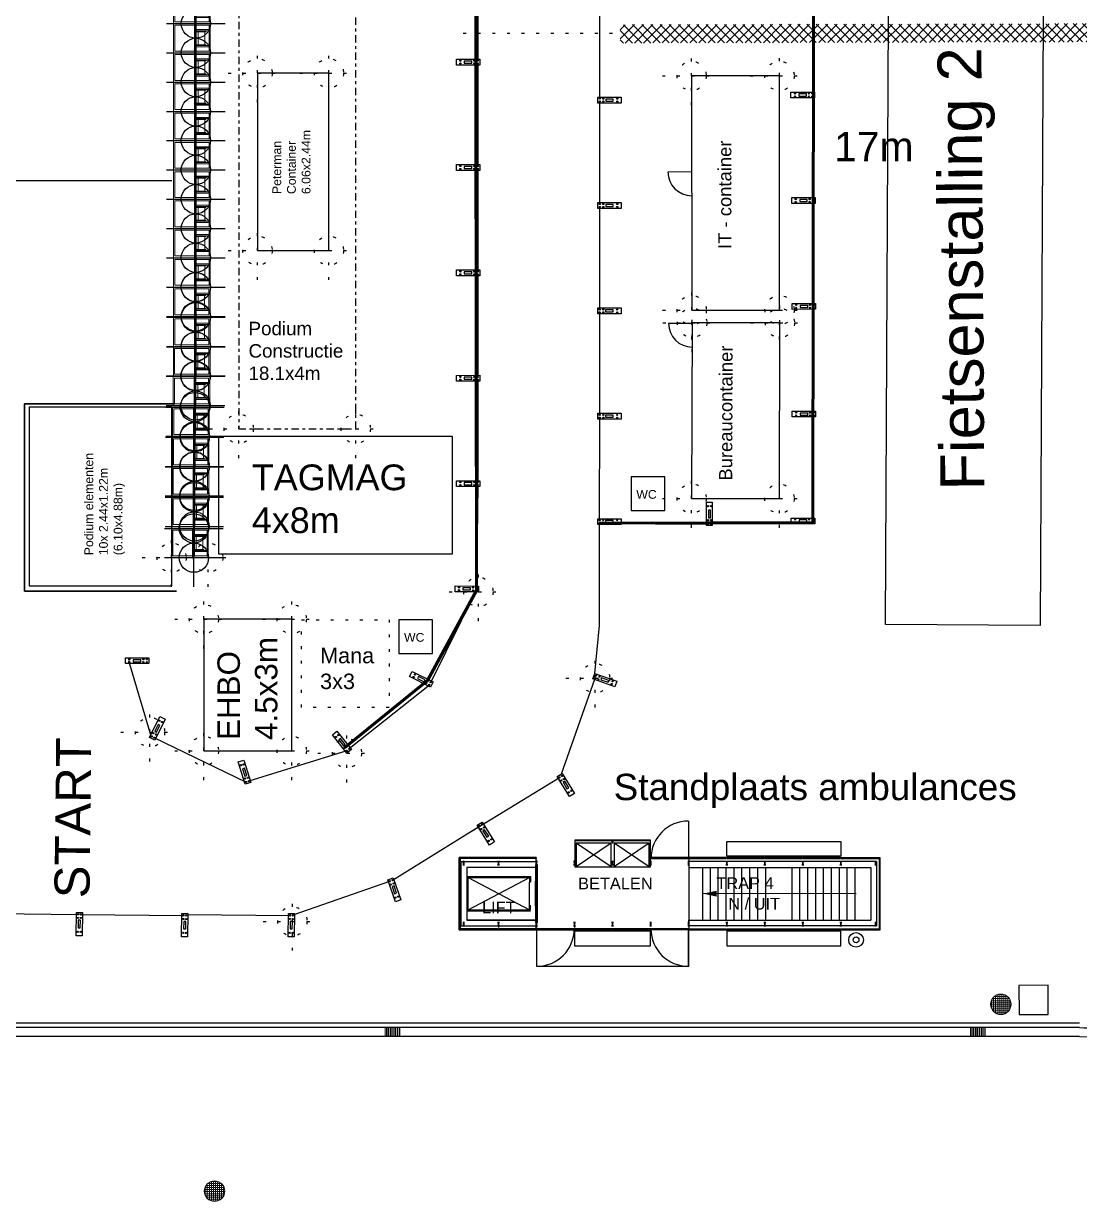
# Model space of a CAD drawing. Header units: metres. Extents: x -30504 to 105656, y -14907 to 193632.
# Drawn here: x 1599.19 to 1635.27, y 365.39 to 405.62 of the extents above; entities that cross this region are included whole.
import ezdxf

# ---------------------------------------------------------------- set-up
doc = ezdxf.new("R2010")
doc.units = ezdxf.units.M
doc.header["$PDMODE"] = 34
doc.header["$PDSIZE"] = -2.5
doc.linetypes.add('BATTING', pattern=[0.4001, 0.0001, -0.1, -0.2, -0.1])
doc.linetypes.add('DASHDOT2', pattern=[0.5, 0.25, -0.125, 0, -0.125])
for name, color, linetype in [('2-riolering-straatkolk', 7, 'Continuous'), ('2-TEKST', 7, 'Continuous'), ('2-TOEGANGEN1', 7, 'Continuous'), ('2_MET_HERRAS_BACHE', 3, 'Continuous'), ('A-01-_Layout', 7, 'Continuous'), ('Bureau-units', 30, 'Continuous'), ('Crash Barriers', 44, 'Continuous'), ('MB-smartpoints 2D', 2, 'Continuous'), ('OA-lifthuis-trappen', 7, 'Continuous'), ('OA-vuilbakken', 7, 'Continuous'), ('Podium en layher', 234, 'Continuous'), ('Sanitair', 132, 'Continuous'), ('Tekst', 7, 'Continuous'), ('Tribunes', 179, 'Continuous'), ('Truss', 196, 'Continuous'), ('UITZETTEN', 54, 'Continuous'), ('VM-licht grijs', 151, 'Continuous'), ('VUILBAK', 3, 'Continuous'), ('Zwart', 250, 'Continuous')]:
    doc.layers.add(name, color=color, linetype=linetype)
for name, color, linetype, lineweight in [('Heras', 204, 'Continuous', 35), ('Lichtgrijs', 254, 'Continuous', 9), ('MB-outline 2D', 7, 'Continuous', 5), ('Nadar', 200, 'Continuous', 30)]:
    doc.layers.add(name, color=color, linetype=linetype, lineweight=lineweight)
doc.layers.add('Plooitenten', color=7, linetype='Continuous', true_color=0xb53f7d)
doc.styles.get("Standard").update_dxf_attribs({"font": 'arial.ttf'})

# ---------------------------------------------------------------- blocks, each defined once
blk = doc.blocks.new('vuilbak')
at = {"layer": 'OA-vuilbakken', "ltscale": 100}
for radius in [0.025, 0.01]:
    blk.add_circle((0, 0), radius, dxfattribs=at)
blk = doc.blocks.new('HERRAS_BACHE')
at = {"layer": '2_MET_HERRAS_BACHE'}
for p, q in [((104131782, 193256129), (104134959, 193254662)), ((104134607, 193254018), (104134942, 193254744)), ((104135124, 193254660), (104134789, 193253934)), ((104134942, 193254744), (104135124, 193254660)), ((104134888, 193254472), (104134779, 193254236)), ((104134779, 193254236), (104134843, 193254206)), ((104134843, 193254206), (104134952, 193254443)), ((104134952, 193254443), (104134888, 193254472)), ((104134789, 193253934), (104134607, 193254018))]:
    blk.add_line(p, q, dxfattribs=at)
for centre in [(104134908, 193254551), (104134959, 193254662), (104134999, 193254509), (104135050, 193254620), (104134709, 193254120), (104134800, 193254078)]:
    blk.add_circle(centre, 21, dxfattribs=at)
blk = doc.blocks.new('B100000')
at = {"layer": 'MB-outline 2D'}
for p, q in [((60, 46), (0, 46)), ((940, 46), (1000, 46)), ((60, -12), (0, -12)), ((722, -75), (278, -75)), ((722, -300), (278, -300)), ((940, -12), (1000, -12)), ((248, -448), (752, -448))]:
    blk.add_line(p, q, dxfattribs=at)
for points in [[(0, -488), (1000, -488), (1000, 762), (0, 762)], [(940, 46), (940, 722), (60, 722), (60, 46)]]:
    blk.add_lwpolyline(points, close=True, dxfattribs=at)
for points in [[(792, -448), (940, -448), (940, -12), (60, -12), (60, -448), (208, -448)], [(208, -12), (208, -482), (248, -482), (248, -12)], [(278, -12), (278, -335), (248, -335)], [(722, -12), (722, -335), (752, -335)], [(792, -12), (792, -482), (752, -482), (752, -12)]]:
    blk.add_lwpolyline(points, dxfattribs=at)
at = {"layer": 'MB-smartpoints 2D'}
for p in [(0, 0), (1000, 0)]:
    blk.add_point(p, dxfattribs=at)

msp = doc.modelspace()

# ---------------------------------------------------------------- hatches: boundary and pattern name
at = {"layer": '2-riolering-straatkolk', "ltscale": 2}
h = msp.add_hatch(dxfattribs=at)
h.set_pattern_fill('LINE', color=256, scale=0.02, angle=90, style=0)
h.set_pattern_definition([(89.99998, (1667.544225, 306.669376), (-0.0635, 2e-08), [])])
h.paths.add_polyline_path([(1611.553, 371.024), (1612.053, 371.024), (1612.053, 371.324), (1611.553, 371.324)])
h = msp.add_hatch(dxfattribs=at)
h.set_pattern_fill('LINE', color=256, scale=0.02, angle=90, style=0)
h.set_pattern_definition([(89.99998, (1687.544225, 306.66937), (-0.0635, 2e-08), [])])
h.paths.add_polyline_path([(1631.553, 371.024), (1632.053, 371.024), (1632.053, 371.324), (1631.553, 371.324)])
at = {"layer": 'Lichtgrijs'}
h = msp.add_hatch(dxfattribs=at)
h.set_pattern_fill('ANGLE', color=256, scale=0.01, style=0)
h.set_pattern_definition([(0.008657, (1410.84201, 371.094135), (-1.0553e-05, 0.06985), [0.0508, -0.01905]), (90.008657, (1410.84201, 371.094135), (-0.06985, -1.0553e-05), [0.0508, -0.01905])])
h.paths.add_polyline_path([(1632.235, 372.121, 1), (1632.935, 372.121, 1)])
h = msp.add_hatch(dxfattribs=at)
h.set_pattern_fill('ANGLE', color=256, scale=0.01, style=0)
h.set_pattern_definition([(0.008657, (1383.9769, 364.71051), (-1.0553e-05, 0.06985), [0.0508, -0.01905]), (90.008657, (1383.9769, 364.71051), (-0.06985, -1.0553e-05), [0.0508, -0.01905])])
h.paths.add_polyline_path([(1605.369, 365.737, 1), (1606.069, 365.737, 1)])
at = {"layer": 'VM-licht grijs'}
h = msp.add_hatch(dxfattribs=at)
h.set_pattern_fill('ANSI37', color=256, scale=0.07, angle=0.0217)
h.set_pattern_definition([(45.02171081, (-102193.129, -193156.81263), (-0.15721402062, 0.15709492105), []), (135.02171081, (-102193.129, -193156.81263), (-0.15709492105, -0.15721402062), [])])
h.paths.add_polyline_path([(1635.749, 405.622), (1619.574, 405.584), (1619.575, 404.956), (1635.749, 404.994)])

# ---------------------------------------------------------------- linework, layer by layer
at = {"layer": '2-TOEGANGEN1', "color": 7}
for p, q in [((1614.134, 377, 0.065), (1616.719, 377, 0.065)), ((1614.134, 377, 0.065), (1614.134, 374.8, 0.065)), ((1616.719, 376.8, 0.065), (1614.334, 376.8, 0.065)), ((1616.719, 376.8, 0.065), (1616.719, 377, 0.065)), ((1628.139, 376.8, 0.065), (1628.139, 375, 0.065)), ((1628.339, 377, 0.065), (1628.339, 374.799, 0.065)), ((1616.719, 374.8, 0.065), (1616.719, 375, 0.065)), ((1614.134, 374.8, 0.065), (1616.719, 374.8, 0.065))]:
    msp.add_line(p, q, dxfattribs=at)
at = {"layer": '2-TOEGANGEN1', "color": 7, "elevation": 0.065}
for points in [[(1614.334, 376.8), (1614.334, 375), (1616.719, 375)], [(1628.339, 377), (1621.919, 377), (1621.919, 376.8), (1628.139, 376.8)], [(1628.339, 374.799), (1621.919, 374.799), (1621.919, 375), (1628.139, 375)]]:
    msp.add_lwpolyline(points, dxfattribs=at)
at = {"layer": '2_MET_HERRAS_BACHE'}
for p, q in [((1614.714, 393.456), (1614.714, 389.956)), ((1613.982, 390.006), (1614.781, 390.007)), ((1613.982, 389.806), (1613.982, 390.006)), ((1614.512, 389.941), (1614.252, 389.941)), ((1614.252, 389.941), (1614.252, 389.871)), ((1614.512, 389.871), (1614.512, 389.941)), ((1614.781, 390.007), (1614.782, 389.806)), ((1614.782, 389.806), (1613.982, 389.806)), ((1614.252, 389.871), (1614.512, 389.871)), ((1602.672, 383.758), (1602.672, 383.958)), ((1602.672, 383.958), (1603.472, 383.958)), ((1603.552, 381.282), (1602.785, 383.858)), ((1603.202, 383.893), (1602.942, 383.893)), ((1602.942, 383.893), (1602.942, 383.823)), ((1603.202, 383.823), (1603.202, 383.893)), ((1603.472, 383.958), (1603.472, 383.758)), ((1603.472, 383.758), (1602.672, 383.758)), ((1602.942, 383.823), (1603.202, 383.823)), ((1603.497, 381.234), (1603.847, 381.954)), ((1604.027, 381.866), (1603.677, 381.147)), ((1603.847, 381.954), (1604.027, 381.866)), ((1603.787, 381.682), (1603.673, 381.449)), ((1603.673, 381.449), (1603.736, 381.418)), ((1603.736, 381.418), (1603.85, 381.652)), ((1603.85, 381.652), (1603.787, 381.682)), ((1603.677, 381.147), (1603.497, 381.234)), ((1606.808, 379.696), (1603.661, 381.229))]:
    msp.add_line(p, q, dxfattribs=at)
for centre in [(1614.117, 389.957), (1614.592, 389.957), (1614.714, 389.956), (1614.117, 389.856), (1614.592, 389.856), (1614.714, 389.856), (1602.807, 383.908), (1603.282, 383.908), (1603.405, 383.908), (1602.807, 383.808), (1603.282, 383.808), (1603.405, 383.808), (1603.833, 381.81), (1603.923, 381.766), (1603.571, 381.273), (1603.625, 381.383), (1603.661, 381.229), (1603.715, 381.339)]:
    msp.add_circle(centre, 0.021, dxfattribs=at)
at = {"layer": 'Bureau-units'}
for p, q in [((1622.022, 400.552), (1621.212, 400.551)), ((1622.044, 395.381), (1621.234, 395.381))]:
    msp.add_line(p, q, dxfattribs=at)
for points in [[(1625.024, 395.835), (1625.02, 403.835), (1622.02, 403.832), (1622.024, 395.832)], [(1622.036, 395.4), (1622.02, 389.4), (1625.02, 389.394), (1625.036, 395.394)]]:
    msp.add_lwpolyline(points, close=True, dxfattribs=at)
for centre in [(1622.02, 400.552), (1622.042, 395.381)]:
    msp.add_arc(centre, 0.81, 179.8509, 269.8509, dxfattribs=at)
at = {"layer": 'Heras', "color": 114, "linetype": 'Continuous', "true_color": 0x139b48}
msp.add_line((1618.998, 388.558), (1622.575, 388.539), dxfattribs=at)
at = {"layer": 'Heras', "linetype": 'Continuous', "lineweight": 60}
for points in [[(1575.055, 419.701), (1603.848, 419.615), (1607.206, 418.686), (1610.726, 417.393), (1613.224, 414.878), (1614.636, 411.646), (1614.669, 386.256), (1612.995, 383.178), (1610.164, 380.88)], [(1618.878, 413.908), (1626.191, 413.908), (1626.156, 388.581), (1618.876, 388.558)]]:
    msp.add_lwpolyline(points, dxfattribs=at)
at = {"layer": 'Lichtgrijs'}
for points in [[(1611.553, 371.024), (1612.053, 371.024), (1612.053, 371.324), (1611.553, 371.324)], [(1631.553, 371.024), (1632.053, 371.024), (1632.053, 371.324), (1631.553, 371.324)]]:
    msp.add_lwpolyline(points, close=True, dxfattribs=at)
for centre in [(1632.585, 372.121), (1605.719, 365.737)]:
    msp.add_circle(centre, 0.35, dxfattribs=at)
at = {"layer": 'Nadar', "linetype": 'Continuous'}
msp.add_lwpolyline([(1604.347, 392.635), (1599.227, 392.635), (1599.227, 386.235), (1604.418, 386.235)], dxfattribs=at)
at = {"layer": 'OA-lifthuis-trappen', "color": 3, "ltscale": 5}
for p, q in [((1616.719, 377.03, 0.065), (1616.719, 377.05, 0.065)), ((1615.419, 374.769, 0.065), (1615.419, 374.749, 0.065)), ((1616.719, 374.77, 0.065), (1616.719, 374.75, 0.065)), ((1618.019, 374.77, 0.065), (1618.019, 374.75, 0.065))]:
    msp.add_line(p, q, dxfattribs=at)
at = {"layer": 'OA-lifthuis-trappen', "linetype": 'Continuous', "elevation": 0.065}
for points in [[(1620.609, 377.73), (1618.03, 377.73), (1618.03, 376.817), (1620.609, 376.817)], [(1614.079, 374.669), (1616.709, 374.669), (1616.709, 377.131), (1614.079, 377.131)], [(1621.929, 374.669), (1628.459, 374.669), (1628.459, 377.13), (1621.929, 377.13)]]:
    msp.add_lwpolyline(points, close=True, dxfattribs=at)
at = {"layer": 'Plooitenten', "linetype": 'Continuous'}
for points in [[(1605.848, 387.512), (1613.848, 387.512), (1613.848, 391.512), (1605.848, 391.512)], [(1605.356, 385.279), (1605.356, 380.779), (1608.356, 380.779), (1608.356, 385.279)]]:
    msp.add_lwpolyline(points, close=True, dxfattribs=at)
at = {"layer": 'Plooitenten', "linetype": 'BATTING'}
msp.add_lwpolyline([(1611.688, 382.258), (1608.688, 382.258), (1608.688, 385.258), (1611.688, 385.258)], close=True, dxfattribs=at)
at = {"layer": 'Podium en layher'}
msp.add_line((1579.255, 400.258), (1604.255, 400.258), dxfattribs=at)
at = {"layer": 'Podium en layher', "linetype": 'DASHDOT2'}
msp.add_lwpolyline([(1606.543, 391.781), (1610.543, 391.781), (1610.543, 409.881), (1606.543, 409.881)], close=True, dxfattribs=at)
at = {"layer": 'Podium en layher', "linetype": 'Continuous'}
for points in [[(1607.188, 397.865), (1609.628, 397.865), (1609.628, 403.925), (1607.188, 403.925)], [(1604.263, 386.417), (1604.263, 392.517), (1599.383, 392.517), (1599.383, 386.417)]]:
    msp.add_lwpolyline(points, close=True, dxfattribs=at)
at = {"layer": 'Sanitair'}
for p, q in [((1621.107, 390.142, 0.036), (1619.957, 390.142, 0.036)), ((1619.957, 390.142, 0.036), (1619.957, 388.992, 0.036)), ((1621.107, 388.992, 0.036), (1621.107, 390.142, 0.036)), ((1619.957, 388.992, 0.036), (1621.107, 388.992, 0.036)), ((1613.17, 385.258, 0.036), (1612.02, 385.258, 0.036)), ((1612.02, 385.258, 0.036), (1612.02, 384.108, 0.036)), ((1613.17, 384.108, 0.036), (1613.17, 385.258, 0.036)), ((1612.02, 384.108, 0.036), (1613.17, 384.108, 0.036))]:
    msp.add_line(p, q, dxfattribs=at)
at = {"layer": 'Tribunes', "color": 18, "true_color": 0x000000}
msp.add_lwpolyline([(1633.932, 385.066), (1628.64, 385.093), (1628.766, 410.515), (1634.058, 410.489)], close=True, dxfattribs=at)
at = {"layer": 'Truss', "linetype": 'BATTING'}
msp.add_line((1614.211, 405.289), (1619.343, 405.289), dxfattribs=at)
at = {"layer": 'Truss'}
msp.add_lwpolyline([(1634.204, 372.77), (1633.204, 372.769), (1633.205, 371.769), (1634.205, 371.77)], close=True, dxfattribs=at)
at = {"layer": 'UITZETTEN', "linetype": 'BATTING'}
for p in [(1607.188, 403.925), (1609.628, 403.925), (1622.02, 403.832), (1625.02, 403.835), (1607.188, 397.865), (1609.628, 397.865), (1622.024, 395.832), (1625.024, 395.835), (1622.036, 395.4), (1625.036, 395.394), (1606.543, 391.781), (1610.543, 391.781), (1622.02, 389.4), (1625.02, 389.394), (1604.251, 387.378), (1605.501, 387.378), (1614.735, 386.206), (1605.356, 385.279), (1608.356, 385.279), (1618.721, 383.259), (1605.356, 380.779), (1608.356, 380.779), (1610.243, 380.701), (1608.377, 374.954)]:
    msp.add_point(p, dxfattribs=at)
at = {"layer": 'VUILBAK'}
msp.add_line((1618.707, 383.423), (1618.875, 385.058), dxfattribs=at)
at = {"layer": 'Zwart'}
for p, q in [((1618.029, 377.03, 0.065), (1618.029, 377.05, 0.065)), ((1614.334, 376.8, 0.065), (1614.334, 375, 0.065)), ((1616.687, 376.88, 0.065), (1616.687, 374.919, 0.065)), ((1616.719, 377, 0.065), (1616.719, 376.872, 0.065)), ((1616.719, 377, 0.065), (1616.719, 376.8, 0.065)), ((1616.719, 376.852, 0.065), (1616.719, 376.8, 0.065)), ((1616.737, 376.88, 0.065), (1616.737, 374.919, 0.065)), ((1622.659, 375, 0.065), (1622.659, 376.8, 0.065)), ((1622.929, 375, 0.065), (1622.929, 376.8, 0.065)), ((1623.199, 375, 0.065), (1623.199, 376.8, 0.065)), ((1623.469, 375, 0.065), (1623.469, 376.8, 0.065)), ((1623.739, 375, 0.065), (1623.739, 376.8, 0.065)), ((1624.009, 375, 0.065), (1624.009, 376.8, 0.065)), ((1624.279, 375, 0.065), (1624.279, 376.8, 0.065)), ((1624.549, 375, 0.065), (1624.549, 376.8, 0.065)), ((1625.449, 375, 0.065), (1625.449, 376.8, 0.065)), ((1625.719, 375, 0.065), (1625.719, 376.8, 0.065)), ((1625.989, 375, 0.065), (1625.989, 376.8, 0.065)), ((1626.259, 375, 0.065), (1626.259, 376.8, 0.065)), ((1626.529, 375, 0.065), (1626.529, 376.8, 0.065)), ((1626.799, 375, 0.065), (1626.799, 376.8, 0.065)), ((1627.069, 375, 0.065), (1627.069, 376.8, 0.065)), ((1627.339, 375, 0.065), (1627.339, 376.8, 0.065)), ((1627.609, 375, 0.065), (1627.609, 376.8, 0.065)), ((1614.348, 376.485, 0.065), (1616.519, 376.485, 0.065)), ((1614.348, 375.315, 0.065), (1614.348, 376.485, 0.065)), ((1614.348, 375.315, 0.065), (1614.348, 376.485, 0.065)), ((1614.384, 376.45, 0.065), (1616.484, 375.35, 0.065)), ((1614.384, 375.35, 0.065), (1616.484, 376.45, 0.065)), ((1614.384, 375.35, 0.065), (1614.384, 376.45, 0.065)), ((1614.384, 376.45, 0.065), (1616.519, 376.45, 0.065)), ((1616.484, 376.45, 0.065), (1616.484, 376.297, 0.065)), ((1616.519, 376.297, 0.065), (1616.484, 376.297, 0.065)), ((1616.484, 375.502, 0.065), (1616.484, 376.297, 0.065)), ((1616.519, 376.485, 0.065), (1616.519, 376.297, 0.065)), ((1616.702, 376.33, 0.065), (1616.752, 376.33, 0.065)), ((1627.639, 375.9, 0.065), (1622.419, 375.901, 0.065)), ((1616.484, 375.35, 0.065), (1616.484, 375.502, 0.065)), ((1616.519, 375.35, 0.065), (1616.519, 375.502, 0.065)), ((1614.334, 375, 0.065), (1616.619, 375, 0.065)), ((1616.669, 375, 0.065), (1614.334, 375, 0.065)), ((1614.348, 375.315, 0.065), (1616.519, 375.315, 0.065)), ((1614.348, 375.315, 0.065), (1616.519, 375.315, 0.065)), ((1614.384, 375.35, 0.065), (1616.519, 375.35, 0.065)), ((1616.719, 374.8, 0.065), (1616.719, 375, 0.065)), ((1616.719, 374.948, 0.065), (1616.719, 375, 0.065)), ((1616.719, 374.8, 0.065), (1616.719, 374.928, 0.065))]:
    msp.add_line(p, q, dxfattribs=at)
at = {"layer": 'Zwart', "color": 250}
for points in [[(1635.268, 371.474), (1507.179, 371.474, -0.196949), (1478.688, 383.149), (1471.822, 389.912)], [(1635.268, 371.024), (1507.179, 371.024, -0.196949), (1478.372, 382.828), (1471.506, 389.592)], [(1635.268, 371.324), (1507.179, 371.324, -0.196949), (1478.583, 383.042), (1471.717, 389.805)], [(1635.268, 371.324, -0.006415), (1636.46, 371.277, -0.006415)], [(1635.268, 371.021, -0.055952), (1645.463, 369.607, -0.006435)]]:
    msp.add_lwpolyline(points, format="xyb", dxfattribs=at)
at = {"layer": 'Zwart', "color": 250, "elevation": 0.065}
for points in [[(1621.909, 378.381), (1621.909, 377.101)], [(1620.609, 377), (1620.609, 377.73), (1619.329, 377.73), (1619.329, 377.646), (1619.309, 377.646), (1619.309, 377.73), (1618.029, 377.73), (1618.029, 377)], [(1618.039, 377), (1618.039, 377.72), (1619.299, 377.72), (1619.299, 377.636), (1619.339, 377.636), (1619.339, 377.72), (1620.599, 377.72), (1620.599, 377)], [(1619.269, 376.82), (1618.069, 377.62)], [(1619.269, 377.62), (1618.069, 376.82)], [(1620.569, 376.82), (1619.369, 377.62)], [(1620.569, 377.62), (1619.369, 376.82)], [(1614.109, 377.13), (1614.109, 374.669), (1614.079, 374.669), (1614.079, 377.13), (1614.109, 377.13)], [(1615.429, 377.131), (1616.709, 377.131), (1616.709, 377.101), (1616.709, 377.101), (1615.429, 377.101), (1615.429, 377.131)], [(1621.909, 377.131), (1620.629, 377.131), (1620.629, 377.101), (1621.909, 377.101), (1621.909, 377.131)], [(1621.929, 377.131), (1621.929, 377.101), (1623.209, 377.101), (1623.209, 377.131), (1621.929, 377.131)], [(1623.229, 377.131), (1623.229, 377.101), (1624.509, 377.101), (1624.509, 377.131), (1623.229, 377.131), (1623.229, 377.131)], [(1624.529, 377.131), (1624.529, 377.101), (1625.809, 377.101), (1625.809, 377.131), (1624.529, 377.131), (1624.529, 377.131)], [(1625.829, 377.131), (1625.829, 377.101), (1627.109, 377.101), (1627.109, 377.131), (1625.829, 377.131), (1625.829, 377.131)], [(1627.129, 377.131), (1627.129, 377.101), (1628.409, 377.1), (1628.409, 377.13), (1627.129, 377.131), (1627.129, 377.131)], [(1628.429, 377.13), (1628.429, 374.669), (1628.459, 374.669), (1628.459, 377.13), (1628.429, 377.13)], [(1622.389, 376.8), (1622.389, 375)], [(1614.079, 374.669), (1614.109, 374.669)], [(1615.429, 374.669), (1616.709, 374.669), (1616.709, 374.699), (1616.709, 374.699), (1615.429, 374.699), (1615.429, 374.669)], [(1616.729, 374.669), (1618.009, 374.669), (1618.009, 374.699), (1616.729, 374.699), (1616.729, 374.669)], [(1616.729, 373.419), (1616.729, 374.699)], [(1618.029, 374.669), (1619.309, 374.669), (1619.309, 374.699), (1618.029, 374.699), (1618.029, 374.669)], [(1620.609, 374.669), (1619.329, 374.669), (1619.329, 374.699), (1620.609, 374.699), (1620.609, 374.669)], [(1621.909, 374.669), (1620.629, 374.669), (1620.629, 374.699), (1621.909, 374.699), (1621.909, 374.669)], [(1621.909, 373.419), (1621.909, 374.699)], [(1621.929, 374.669), (1621.929, 374.699), (1623.209, 374.699), (1623.209, 374.669)], [(1623.209, 374.669), (1621.929, 374.669), (1621.929, 374.669)], [(1623.229, 374.669), (1623.229, 374.699), (1624.509, 374.699), (1624.509, 374.669), (1623.229, 374.669), (1623.229, 374.669)], [(1624.529, 374.669), (1624.529, 374.699), (1625.809, 374.699), (1625.809, 374.669), (1624.529, 374.669), (1624.529, 374.669)], [(1625.829, 374.669), (1625.829, 374.699), (1627.109, 374.699), (1627.109, 374.669), (1625.829, 374.669), (1625.829, 374.669)], [(1627.129, 374.669), (1627.129, 374.699), (1628.409, 374.699), (1628.409, 374.669), (1627.129, 374.669), (1627.129, 374.669)]]:
    msp.add_lwpolyline(points, dxfattribs=at)
for points in [[(1618.069, 377.62), (1618.069, 376.82), (1619.269, 376.82), (1619.269, 377.62)], [(1619.369, 377.62), (1619.369, 376.82), (1620.569, 376.82), (1620.569, 377.62)], [(1615.409, 377.101), (1614.129, 377.101), (1614.129, 377.131), (1615.409, 377.131), (1615.409, 377.101)], [(1616.687, 375.47), (1616.687, 376.33), (1616.737, 376.33), (1616.737, 375.47)], [(1615.409, 374.699), (1614.129, 374.699), (1614.129, 374.669), (1615.409, 374.669), (1615.409, 374.699)], [(1616.719, 374.699), (1616.719, 373.419), (1621.919, 373.419), (1621.919, 374.699)]]:
    msp.add_lwpolyline(points, close=True, dxfattribs=at)
at = {"layer": 'Zwart', "color": 250, "ltscale": 5, "elevation": 0.065}
for points in [[(1623.219, 377.68), (1627.119, 377.68), (1627.119, 377.18), (1623.219, 377.18)], [(1618.019, 374.12), (1620.619, 374.12), (1620.619, 374.62), (1618.019, 374.62)], [(1623.219, 374.12), (1627.119, 374.12), (1627.119, 374.62), (1623.219, 374.62)]]:
    msp.add_lwpolyline(points, close=True, dxfattribs=at)
at = {"layer": 'Zwart', "color": 250, "elevation": 0.065}
for points in [[(1614.199, 376.88), (1614.199, 376.886), (1614.222, 376.886, 0.414214), (1614.229, 376.893), (1614.229, 376.987, 0.414214), (1614.222, 376.994), (1614.199, 376.994), (1614.199, 377), (1614.263, 377), (1614.263, 376.994), (1614.24, 376.994, 0.414214), (1614.233, 376.987), (1614.233, 376.893, 0.414214), (1614.24, 376.886), (1614.263, 376.886), (1614.263, 376.88)], [(1615.387, 376.88), (1615.387, 376.886), (1615.41, 376.886, 0.414214), (1615.417, 376.893), (1615.417, 376.987, 0.414214), (1615.41, 376.994), (1615.387, 376.994), (1615.387, 377), (1615.451, 377), (1615.451, 376.994), (1615.428, 376.994, 0.414214), (1615.421, 376.987), (1615.421, 376.893, 0.414214), (1615.428, 376.886), (1615.451, 376.886), (1615.451, 376.88)], [(1616.687, 376.88), (1616.687, 376.886), (1616.71, 376.886, 0.414214), (1616.717, 376.893), (1616.717, 376.987, 0.414214), (1616.71, 376.994), (1616.687, 376.994), (1616.687, 377), (1616.751, 377), (1616.751, 376.994), (1616.728, 376.994, 0.414214), (1616.721, 376.987), (1616.721, 376.893, 0.414214), (1616.728, 376.886), (1616.751, 376.886), (1616.751, 376.88)], [(1617.987, 376.88), (1617.987, 376.886), (1618.01, 376.886, 0.414214), (1618.017, 376.893), (1618.017, 376.987, 0.414214), (1618.01, 376.994), (1617.987, 376.994), (1617.987, 377), (1618.051, 377), (1618.051, 376.994), (1618.028, 376.994, 0.414214), (1618.021, 376.987), (1618.021, 376.893, 0.414214), (1618.028, 376.886), (1618.051, 376.886), (1618.051, 376.88)], [(1619.287, 376.88), (1619.287, 376.886), (1619.31, 376.886, 0.414214), (1619.317, 376.893), (1619.317, 376.987, 0.414214), (1619.31, 376.994), (1619.287, 376.994), (1619.287, 377), (1619.351, 377), (1619.351, 376.994), (1619.328, 376.994, 0.414214), (1619.321, 376.987), (1619.321, 376.893, 0.414214), (1619.328, 376.886), (1619.351, 376.886), (1619.351, 376.88)], [(1620.587, 376.88), (1620.587, 376.886), (1620.61, 376.886, 0.414214), (1620.617, 376.893), (1620.617, 376.987, 0.414214), (1620.61, 376.994), (1620.587, 376.994), (1620.587, 377), (1620.651, 377), (1620.651, 376.994), (1620.628, 376.994, 0.414214), (1620.621, 376.987), (1620.621, 376.893, 0.414214), (1620.628, 376.886), (1620.651, 376.886), (1620.651, 376.88)], [(1621.887, 376.88), (1621.887, 376.886), (1621.91, 376.886, 0.414214), (1621.917, 376.893), (1621.917, 376.987, 0.414214), (1621.91, 376.994), (1621.887, 376.994), (1621.887, 377), (1621.951, 377), (1621.951, 376.994), (1621.928, 376.994, 0.414214), (1621.921, 376.987), (1621.921, 376.893, 0.414214), (1621.928, 376.886), (1621.951, 376.886), (1621.951, 376.88)], [(1623.187, 376.88), (1623.187, 376.886), (1623.21, 376.886, 0.414214), (1623.217, 376.893), (1623.217, 376.987, 0.414214), (1623.21, 376.994), (1623.187, 376.994), (1623.187, 377), (1623.251, 377), (1623.251, 376.994), (1623.228, 376.994, 0.414214), (1623.221, 376.987), (1623.221, 376.893, 0.414214), (1623.228, 376.886), (1623.251, 376.886), (1623.251, 376.88)], [(1624.487, 376.88), (1624.487, 376.886), (1624.51, 376.886, 0.414214), (1624.517, 376.893), (1624.517, 376.987, 0.414214), (1624.51, 376.994), (1624.487, 376.994), (1624.487, 377), (1624.551, 377), (1624.551, 376.994), (1624.528, 376.994, 0.414214), (1624.521, 376.987), (1624.521, 376.893, 0.414214), (1624.528, 376.886), (1624.551, 376.886), (1624.551, 376.88)], [(1625.787, 376.88), (1625.787, 376.886), (1625.81, 376.886, 0.414214), (1625.817, 376.893), (1625.817, 376.987, 0.414214), (1625.81, 376.994), (1625.787, 376.994), (1625.787, 377), (1625.851, 377), (1625.851, 376.994), (1625.828, 376.994, 0.414214), (1625.821, 376.987), (1625.821, 376.893, 0.414214), (1625.828, 376.886), (1625.851, 376.886), (1625.851, 376.88)], [(1627.087, 376.88), (1627.087, 376.886), (1627.11, 376.886, 0.414214), (1627.117, 376.893), (1627.117, 376.987, 0.414214), (1627.11, 376.994), (1627.087, 376.994), (1627.087, 377), (1627.151, 377), (1627.151, 376.994), (1627.128, 376.994, 0.414214), (1627.121, 376.987), (1627.121, 376.893, 0.414214), (1627.128, 376.886), (1627.151, 376.886), (1627.151, 376.88)], [(1628.275, 376.88), (1628.275, 376.886), (1628.298, 376.886, 0.414214), (1628.305, 376.893), (1628.305, 376.987, 0.414214), (1628.298, 376.994), (1628.275, 376.994), (1628.275, 377), (1628.339, 377), (1628.339, 376.994), (1628.316, 376.994, 0.414214), (1628.309, 376.987), (1628.309, 376.893, 0.414214), (1628.316, 376.886), (1628.339, 376.886), (1628.339, 376.88)], [(1614.199, 374.799), (1614.199, 374.805), (1614.222, 374.805, 0.414214), (1614.229, 374.812), (1614.229, 374.906, 0.414214), (1614.222, 374.913), (1614.199, 374.913), (1614.199, 374.919), (1614.263, 374.919), (1614.263, 374.913), (1614.24, 374.913, 0.414214), (1614.233, 374.906), (1614.233, 374.812, 0.414214), (1614.24, 374.805), (1614.263, 374.805), (1614.263, 374.799)], [(1615.387, 374.799), (1615.387, 374.805), (1615.41, 374.805, 0.414214), (1615.417, 374.812), (1615.417, 374.906, 0.414214), (1615.41, 374.913), (1615.387, 374.913), (1615.387, 374.919), (1615.451, 374.919), (1615.451, 374.913), (1615.428, 374.913, 0.414214), (1615.421, 374.906), (1615.421, 374.812, 0.414214), (1615.428, 374.805), (1615.451, 374.805), (1615.451, 374.799)], [(1616.687, 374.799), (1616.687, 374.805), (1616.71, 374.805, 0.414214), (1616.717, 374.812), (1616.717, 374.906, 0.414214), (1616.71, 374.913), (1616.687, 374.913), (1616.687, 374.919), (1616.751, 374.919), (1616.751, 374.913), (1616.728, 374.913, 0.414214), (1616.721, 374.906), (1616.721, 374.812, 0.414214), (1616.728, 374.805), (1616.751, 374.805), (1616.751, 374.799)], [(1617.987, 374.799), (1617.987, 374.805), (1618.01, 374.805, 0.414214), (1618.017, 374.812), (1618.017, 374.906, 0.414214), (1618.01, 374.913), (1617.987, 374.913), (1617.987, 374.919), (1618.051, 374.919), (1618.051, 374.913), (1618.028, 374.913, 0.414214), (1618.021, 374.906), (1618.021, 374.812, 0.414214), (1618.028, 374.805), (1618.051, 374.805), (1618.051, 374.799)], [(1619.287, 374.799), (1619.287, 374.805), (1619.31, 374.805, 0.414214), (1619.317, 374.812), (1619.317, 374.906, 0.414214), (1619.31, 374.913), (1619.287, 374.913), (1619.287, 374.919), (1619.351, 374.919), (1619.351, 374.913), (1619.328, 374.913, 0.414214), (1619.321, 374.906), (1619.321, 374.812, 0.414214), (1619.328, 374.805), (1619.351, 374.805), (1619.351, 374.799)], [(1620.587, 374.799), (1620.587, 374.805), (1620.61, 374.805, 0.414214), (1620.617, 374.812), (1620.617, 374.906, 0.414214), (1620.61, 374.913), (1620.587, 374.913), (1620.587, 374.919), (1620.651, 374.919), (1620.651, 374.913), (1620.628, 374.913, 0.414214), (1620.621, 374.906), (1620.621, 374.812, 0.414214), (1620.628, 374.805), (1620.651, 374.805), (1620.651, 374.799)], [(1621.887, 374.799), (1621.887, 374.805), (1621.91, 374.805, 0.414214), (1621.917, 374.812), (1621.917, 374.906, 0.414214), (1621.91, 374.913), (1621.887, 374.913), (1621.887, 374.919), (1621.951, 374.919), (1621.951, 374.913), (1621.928, 374.913, 0.414214), (1621.921, 374.906), (1621.921, 374.812, 0.414214), (1621.928, 374.805), (1621.951, 374.805), (1621.951, 374.799)], [(1623.187, 374.799), (1623.187, 374.805), (1623.21, 374.805, 0.414214), (1623.217, 374.812), (1623.217, 374.906, 0.414214), (1623.21, 374.913), (1623.187, 374.913), (1623.187, 374.919), (1623.251, 374.919), (1623.251, 374.913), (1623.228, 374.913, 0.414214), (1623.221, 374.906), (1623.221, 374.812, 0.414214), (1623.228, 374.805), (1623.251, 374.805), (1623.251, 374.799)], [(1624.487, 374.799), (1624.487, 374.805), (1624.51, 374.805, 0.414214), (1624.517, 374.812), (1624.517, 374.906, 0.414214), (1624.51, 374.913), (1624.487, 374.913), (1624.487, 374.919), (1624.551, 374.919), (1624.551, 374.913), (1624.528, 374.913, 0.414214), (1624.521, 374.906), (1624.521, 374.812, 0.414214), (1624.528, 374.805), (1624.551, 374.805), (1624.551, 374.799)], [(1625.787, 374.799), (1625.787, 374.805), (1625.81, 374.805, 0.414214), (1625.817, 374.812), (1625.817, 374.906, 0.414214), (1625.81, 374.913), (1625.787, 374.913), (1625.787, 374.919), (1625.851, 374.919), (1625.851, 374.913), (1625.828, 374.913, 0.414214), (1625.821, 374.906), (1625.821, 374.812, 0.414214), (1625.828, 374.805), (1625.851, 374.805), (1625.851, 374.799)], [(1627.087, 374.799), (1627.087, 374.805), (1627.11, 374.805, 0.414214), (1627.117, 374.812), (1627.117, 374.906, 0.414214), (1627.11, 374.913), (1627.087, 374.913), (1627.087, 374.919), (1627.151, 374.919), (1627.151, 374.913), (1627.128, 374.913, 0.414214), (1627.121, 374.906), (1627.121, 374.812, 0.414214), (1627.128, 374.805), (1627.151, 374.805), (1627.151, 374.799)], [(1628.275, 374.799), (1628.275, 374.805), (1628.298, 374.805, 0.414214), (1628.305, 374.812), (1628.305, 374.906, 0.414214), (1628.298, 374.913), (1628.275, 374.913), (1628.275, 374.919), (1628.339, 374.919), (1628.339, 374.913), (1628.316, 374.913, 0.414214), (1628.309, 374.906), (1628.309, 374.812, 0.414214), (1628.316, 374.805), (1628.339, 374.805), (1628.339, 374.799)]]:
    msp.add_lwpolyline(points, format="xyb", close=True, dxfattribs=at)
msp.add_lwpolyline([(1622.87, 375.9, 0.2, 0, 0), (1622.419, 375.901, 0, 0, 0)], format="xyseb", dxfattribs=at)
at = {"layer": 'Zwart'}
for centre, start, end in [((1621.909, 377.101, 0.065), 90, 179.9994), ((1616.729, 374.699, 0.065), 270, 359.9994), ((1621.909, 374.699, 0.065), 180.0006, 270)]:
    msp.add_arc(centre, 1.28, start, end, dxfattribs=at)
at = {"layer": 'Zwart', "linetype": 'BATTING'}
msp.add_point((1603.513, 381.416), dxfattribs=at)

# ---------------------------------------------------------------- block references
at = {"layer": 'Crash Barriers', "xscale": 0.001, "yscale": 0.001, "zscale": 0.001, "rotation": 90}
for p in [(1605.082, 405.623), (1605.082, 404.623), (1605.082, 403.623), (1605.082, 402.623), (1605.082, 401.623), (1605.082, 400.623), (1605.082, 399.623), (1605.082, 398.623), (1605.082, 397.623), (1605.082, 396.623), (1605.08, 395.616), (1605.079, 394.591), (1605.076, 393.585), (1605.069, 392.575), (1605.049, 391.523), (1605.04, 390.493), (1605.03, 389.486), (1605.029, 388.447), (1605.014, 387.378)]:
    msp.add_blockref('B100000', p, dxfattribs=at)
at = {"layer": 'Heras'}
for p, xscale, yscale, zscale, rotation in [((-217494.27, 13921.281), 0.0009999999999999987, 0.0009999999999999987, 0.0009999999999999987, 294.787808325942), ((220740.776, -12899.379), 0.000999999999999998, 0.000999999999999998, 0.000999999999999998, 114.8429783389107), ((-217482.839, 13920.156), 0.0009999999999999987, 0.0009999999999999987, 0.0009999999999999987, 294.787808325942), ((-217494.27, 13917.68), 0.0009999999999999987, 0.0009999999999999987, 0.0009999999999999987, 294.787808325942), ((220722.425, -13201.856), 0.000999999999999998, 0.000999999999999998, 0.000999999999999998, 114.7648252031687), ((-217482.81, 13916.551), 0.0009999999999999987, 0.0009999999999999987, 0.0009999999999999987, 294.787808325942), ((-217494.27, 13914.08), 0.0009999999999999987, 0.0009999999999999987, 0.0009999999999999987, 294.787808325942), ((220722.425, -13205.456), 0.000999999999999998, 0.000999999999999998, 0.000999999999999998, 114.7648252031687), ((-217482.795, 13912.935), 0.0009999999999999987, 0.0009999999999999987, 0.0009999999999999987, 294.787808325942), ((-217494.27, 13910.48), 0.0009999999999999987, 0.0009999999999999987, 0.0009999999999999987, 294.787808325942), ((220722.424, -13209.056), 0.000999999999999998, 0.000999999999999998, 0.000999999999999998, 114.7648252031687), ((-217482.797, 13909.258), 0.0009999999999999987, 0.0009999999999999987, 0.0009999999999999987, 294.787808325942), ((220722.422, -13212.656), 0.000999999999999998, 0.000999999999999998, 0.000999999999999998, 114.7648252031687), ((-217482.828, 13905.605), 0.0009999999999999987, 0.0009999999999999987, 0.0009999999999999987, 294.787808325942), ((15424.561, 219479.757), 0.000999999999999998, 0.000999999999999998, 0.000999999999999998, 204.7132894420199), ((-217306.362, 16666.281), 0.000999999999999999, 0.000999999999999999, 0.000999999999999999, 294.064998681401), ((220722.421, -13216.256), 0.000999999999999998, 0.000999999999999998, 0.000999999999999998, 114.7648252031687), ((-188628.985, 109924.904), 0.000999999999999999, 0.000999999999999999, 0.000999999999999999, 268.3845104243482), ((-124051.876, 180382.144), 0.0009999999999999987, 0.0009999999999999987, 0.0009999999999999987, 243.2375321202826), ((203959.206, -84762.395), 0.000999999999999998, 0.000999999999999998, 0.000999999999999998, 95.49638988717687), ((-50216.556, 213700.594), 0.0009999999999999987, 0.0009999999999999987, 0.0009999999999999987, 221.9726544215627), ((103905.344, -193858.779), 0.0009999999999999987, 0.0009999999999999987, 0.0009999999999999987, 56.08963337381319), ((105743.023, -192880.065), 0.0009999999999999983, 0.0009999999999999983, 0.0009999999999999983, 56.63388198950359), ((61158.434, -210918.823), 0.0009999999999999987, 0.0009999999999999987, 0.0009999999999999987, 44.05671501582963), ((-14073.747, -218589.998), 0.0009999999999999987, 0.0009999999999999987, 0.0009999999999999987, 24.22335564172273), ((-14070.147, -218590.033), 0.0009999999999999987, 0.0009999999999999987, 0.0009999999999999987, 24.22335564172273), ((-14066.504, -218590.033), 0.0009999999999999987, 0.0009999999999999987, 0.0009999999999999987, 24.22335564172273)]:
    msp.add_blockref('HERRAS_BACHE', p, dxfattribs=dict(at, xscale=xscale, yscale=yscale, zscale=zscale, rotation=rotation))
at = {"layer": 'OA-vuilbakken', "xscale": 10, "yscale": 10, "zscale": 10}
msp.add_blockref('vuilbak', (1627.637, 374.321, 0.065), dxfattribs=at)

# ---------------------------------------------------------------- texts
at = {"layer": '2-TEKST', "ltscale": 100}
for s, p in [('BETALEN', (1618.141, 376.049, 0.065)), ('TRAP 4', (1622.866, 376.059, 0.065)), ('LIFT', (1614.857, 375.23, 0.065)), ('IN / UIT', (1623.117, 375.357, 0.065))]:
    msp.add_text(s, height=0.4, dxfattribs=at).set_placement(p)
at = {"layer": 'A-01-_Layout', "insert": (1626.886, 401.922), "char_height": 1, "attachment_point": 1}
msp.add_mtext_dynamic_manual_height_columns('17m', width=7.98018, gutter_width=1.5, heights=[0], dxfattribs=at)
at = {"layer": 'Plooitenten', "color": 0, "linetype": 'BATTING', "attachment_point": 1}
for s, width, gutter_width, insert, char_height in [('TAGMAG\\P4x8m', 5.98499, 4.394, (1606.992, 390.561), 0.8787), ('Mana\\P3x3', 2.07232, 2.645, (1609.325, 384.299), 0.5289)]:
    msp.add_mtext_dynamic_manual_height_columns(s, width=width, gutter_width=gutter_width, heights=[0], dxfattribs=dict(at, insert=insert, char_height=char_height))
at = {"layer": 'Podium en layher', "color": 0, "linetype": 'BATTING', "insert": (1607.695, 399.798), "char_height": 0.3, "attachment_point": 1, "rotation": 90}
msp.add_mtext_dynamic_manual_height_columns('Peterman \\PContainer\\P6.06x2.44m', width=2.44, gutter_width=1.5, heights=[0], dxfattribs=at)
at = {"layer": 'Podium en layher', "color": 0, "linetype": 'BATTING', "insert": (1606.88, 395.435), "char_height": 0.45849, "attachment_point": 1}
msp.add_mtext_dynamic_manual_height_columns('Podium \\PConstructie\\P18.1x4m', width=6.11315, gutter_width=2.292, heights=[0], dxfattribs=at)
at = {"layer": 'Tekst', "char_height": 0.45, "attachment_point": 1}
for s, insert, rotation in [('  IT - container', (1622.928, 397.574), 90.0287), ('   Bureaucontainer', (1622.955, 389.487), 89.8509)]:
    msp.add_mtext_dynamic_manual_height_columns(s, width=5044.0427, gutter_width=655.168, heights=[0], dxfattribs=dict(at, insert=insert, rotation=rotation))
at = {"layer": 'Tribunes', "color": 18, "true_color": 0x000000, "attachment_point": 1}
for s, width, insert, char_height, rotation in [('Fietsenstalling 2', 17.7354, (1630.522, 389.667), 1.5, 90.3949), ('START', 3.63079, (1600.245, 375.752), 1.2, 89.3448)]:
    msp.add_mtext_dynamic_manual_height_columns(s, width=width, gutter_width=1.5, heights=[0], dxfattribs=dict(at, insert=insert, char_height=char_height, rotation=rotation))
at = {"layer": 'Tribunes', "color": 18, "true_color": 0x000000, "insert": (1619.356, 379.995), "char_height": 0.9, "attachment_point": 1}
msp.add_mtext_dynamic_manual_height_columns('Standplaats ambulances', width=14.62721, gutter_width=1.5, heights=[0], dxfattribs=at)
at = {"layer": 'Zwart', "color": 0, "linetype": 'BATTING', "attachment_point": 1, "rotation": 90}
for s, width, gutter_width, insert, char_height in [('Podium elementen\\P10x 2.44x1.22m\\P(6.10x4.88m)', 3.92136, 1.5, (1601.272, 387.461), 0.3), ('EHBO\\P4.5x3m', 4.13032, 3.841, (1605.816, 381.149), 0.7681)]:
    msp.add_mtext_dynamic_manual_height_columns(s, width=width, gutter_width=gutter_width, heights=[0], dxfattribs=dict(at, insert=insert, char_height=char_height))
at = {"layer": 'Zwart', "linetype": 'BATTING', "char_height": 0.3, "attachment_point": 1}
for insert in [(1620.129, 389.69, 0.036), (1612.192, 384.806, 0.036)]:
    msp.add_mtext_dynamic_manual_height_columns('WC', width=1.15, gutter_width=1.5, heights=[0], dxfattribs=dict(at, insert=insert))

doc.saveas('drawing.dxf')
